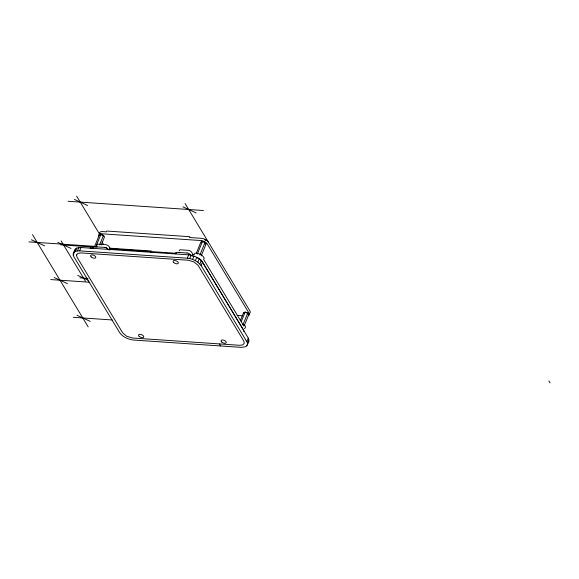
<?xml version="1.0" encoding="UTF-8"?>
<svg xmlns="http://www.w3.org/2000/svg" width="579" height="579" viewBox="0 0 579 579"><rect width="100%" height="100%" fill="white"/><g stroke="black" fill="none" stroke-linecap="round" stroke-linejoin="round"><path stroke-width="0.87" d="M73.258 255.296L73.265 253.696L75.393 249.042L76.833 248.087L81.031 247.515L188.696 254.854C193.929 255.484 199.292 257.814 202.469 262.149L248.282 338.056L248.905 341.183L246.784 345.844L245.337 346.799L241.146 347.364L133.474 340.032C128.248 339.403 122.878 337.072 119.701 332.73L73.895 256.823L73.258 255.296L73.938 253.624M247.537 344.527L247.544 342.927L248.912 339.591M73.265 253.696L75.393 249.042M74.018 252.379L75.465 251.431L76.833 248.087M75.465 251.431L77.499 250.902L78.867 247.566M77.499 250.902L79.656 250.859L81.031 247.515M90.729 246.878L90.186 248.21L91.967 248.333M94.384 247.023L99.27 235.125L100.869 234.444L103.467 235.414L104.459 237.057L101.202 244.989M95.665 247.139L100.869 234.444M99.559 244.931L103.467 235.414M109.844 250.135L110.394 248.796L109.004 246.495A2.772 1.375 22.3 0 0 105.588 244.685L98.314 244.193A2.772 1.375 22.3 0 0 96.881 245.67M150.772 252.343L151.322 251.004L109.445 248.152M79.656 250.859L187.328 258.191L188.696 254.854M187.328 258.191L189.731 258.552L191.106 255.216M192.105 256.425L192.93 254.42L191.54 252.118A2.772 1.375 22.3 0 0 188.124 250.309L180.851 249.817A2.772 1.375 22.3 0 0 179.244 250.873M189.731 258.552L192.597 259.406L193.972 256.07M196.353 253.161L200.913 242.051L202.512 241.371L205.111 242.333L206.102 243.983L201.217 255.882M197.309 254.065L202.512 241.371M247.544 342.927L201.101 265.493L197.844 262.186L195.369 260.651L196.737 257.308M199.9 255.028L205.111 242.333M197.844 262.186L199.212 258.849M199.864 263.923L201.231 260.579M201.101 265.493L202.469 262.149M240.307 320.665L243.564 312.725L245.163 312.045L247.761 313.015L248.753 314.658L244.2 325.767M241.262 321.569L245.163 312.045M242.883 324.913L247.761 313.015M242.71 324.566L244.352 324.681L243.81 326.013L203.634 259.443L204.177 258.111L203.461 256.924A5.551 2.757 22.3 0 0 196.628 253.305L194.884 253.182L194.334 254.521L192.539 254.398M246.907 341.4L248.282 338.056M246.784 345.844L247.812 343.34M248.152 342.5L248.905 341.183M68.177 201.282L203.475 210.503M206.804 243.216L205.342 243.281A2.222 1.1 22.3 0 1 205.154 244.114M28.95 241.877L95.991 246.444M187.082 253.03L177.167 252.357A2.772 1.375 22.3 0 0 175.56 253.414A6.695 3.322 22.3 0 0 175.734 253.841M60.802 244.837L93.841 247.088M109.822 248.76L176.356 253.291M79.895 277.848L88.008 278.405M50.713 279.57L89.398 282.205M247.855 313.731L249.426 313.84M237.129 315.432L242.521 315.794M73.28 317.314L112.254 319.97M192.597 259.406L195.369 260.651M182.899 206.833L196.136 212.913M74.438 199.444L87.675 205.523M57.806 242.362L71.043 248.442M31.411 239.778L44.648 245.858M77.767 275.438L88.022 280.149M54.202 277.536L67.439 283.616M76.993 315.302L90.23 321.381M548.899 380.989L550.05 382.893M185.07 203.497L249.875 310.88A5.551 2.757 22.3 0 1 249.173 313.565M201.644 240.596L202.295 241.667M244.352 324.681L245.069 325.861A5.551 2.757 22.3 0 1 244.367 328.546M100.652 233.713L101.296 234.784A2.222 1.1 22.3 0 1 103.902 236.42M76.616 196.107L99.465 233.967M102.143 242.116L103.532 244.41M61.135 240.944L85.395 281.133M32.504 234.64L88.189 326.918M219.731 343.94L220.324 345.945M93.197 248.217A6.695 3.322 22.3 0 1 93.024 247.79A2.772 1.375 22.3 0 1 94.63 246.734L104.546 247.407A2.772 1.375 22.3 0 1 107.622 248.789A6.695 3.322 22.3 0 1 108.331 249.831M91.685 248.449A5.551 2.757 22.3 0 1 93.349 247.747M243.766 331.478A5.551 2.757 22.3 0 0 243.426 329.871L201.818 260.934A5.551 2.757 22.3 0 0 196.31 257.51M187.024 252.98A2.772 1.375 22.3 0 1 190.44 254.789M178.672 252.625A2.772 1.375 22.3 0 1 179.758 252.487M104.488 247.356A2.772 1.375 22.3 0 1 107.904 249.165M96.143 247.001A2.772 1.375 22.3 0 1 97.221 246.864M208.266 241.935A5.551 2.757 22.3 0 0 201.434 238.316L189.442 237.499L189.767 236.695L106.76 231.043L106.427 231.839L102.671 231.586A5.551 2.757 22.3 0 0 99.465 233.706M98.56 235.914A5.551 2.757 22.3 0 1 101.766 233.793L200.529 240.517A5.551 2.757 22.3 0 1 207.362 244.143L248.97 313.08A5.551 2.757 22.3 0 1 248.268 315.765M204.742 239.815A2.222 1.1 22.3 0 1 205.248 240.082M205.69 240.394A2.222 1.1 22.3 0 1 206.03 240.734M201.231 242.398A2.222 1.1 22.3 0 1 204.344 242.283M204.785 242.601A2.222 1.1 22.3 0 1 205.125 242.941M243.983 313.478A2.222 1.1 22.3 0 1 244.497 312.501M245.966 312.58A2.222 1.1 22.3 0 1 247.016 313.036M247.457 313.355A2.222 1.1 22.3 0 1 248.015 314.035M99.769 235.443A2.222 1.1 22.3 0 1 100.42 234.813M190.158 254.413A6.695 3.322 22.3 0 1 190.86 255.455M76.537 254.912L77 257.163L122.647 332.802L126.707 336.254L132.432 337.991L239.706 345.301L242.731 344.896L244.266 343.311L243.802 341.06L198.156 265.421L194.095 261.969L188.37 260.232L81.096 252.922L78.071 253.327L76.537 254.912M91.229 256.946A2.772 1.375 22.3 0 0 95.673 257.749A2.772 1.375 22.3 0 0 92.654 254.963A2.772 1.375 22.3 0 0 91.229 256.946M173.765 262.569A2.772 1.375 22.3 0 0 178.209 263.373A2.772 1.375 22.3 0 0 175.184 260.586A2.772 1.375 22.3 0 0 173.765 262.569M221.714 342.015A2.772 1.375 22.3 0 0 226.157 342.819A2.772 1.375 22.3 0 0 223.132 340.032A2.772 1.375 22.3 0 0 221.714 342.015M139.177 336.392A2.772 1.375 22.3 0 0 143.621 337.195A2.772 1.375 22.3 0 0 140.596 334.409A2.772 1.375 22.3 0 0 139.177 336.392"/></g></svg>
